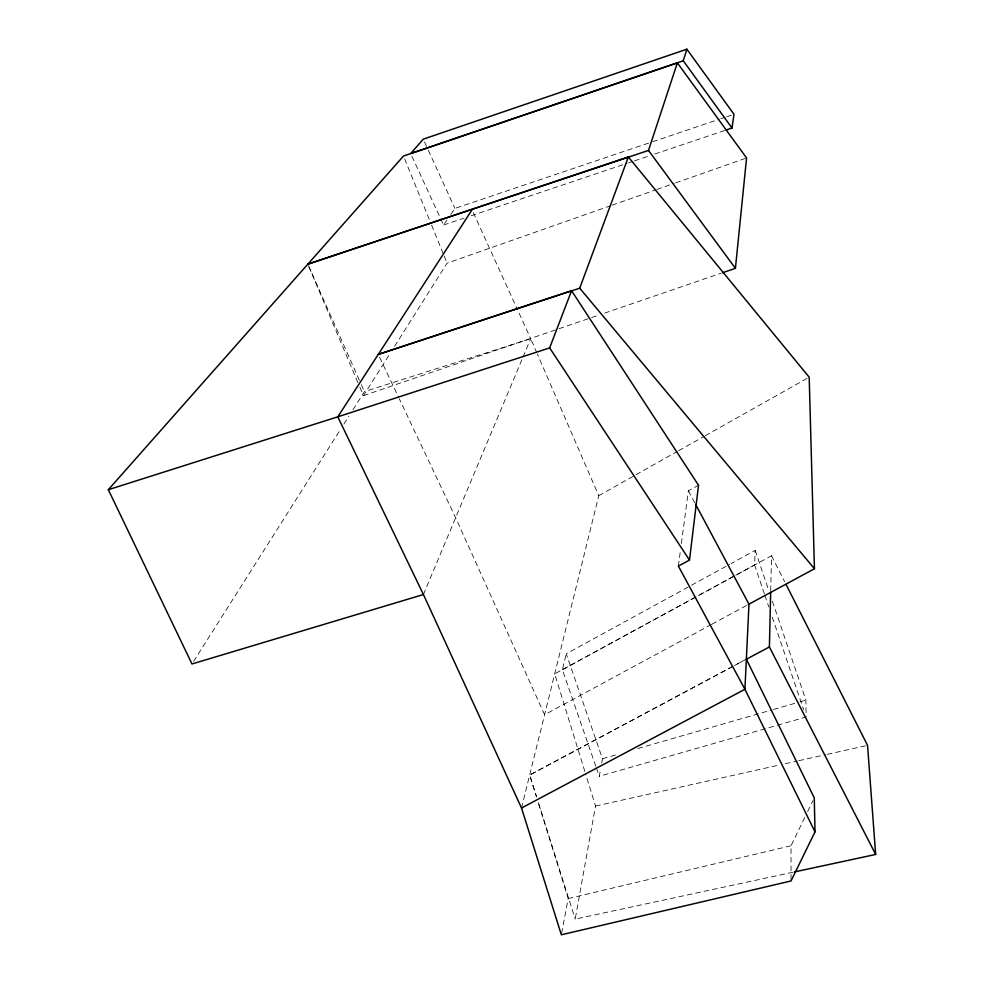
<?xml version="1.0" encoding="UTF-8"?>
<svg xmlns="http://www.w3.org/2000/svg" width="984" height="984" viewBox="0 0 984 984"><rect width="100%" height="100%" fill="white"/><g stroke="black" fill="none" stroke-linecap="round" stroke-linejoin="round"><path stroke-width="0.74" stroke-dasharray="4.92 3.69" d="M791.025 879.45L791.025 845.773L804.974 817.028M770.706 590.707L771.53 555.763L697.447 596.095M764.396 593.918L754.568 564.964L755.195 550.4L731.075 563.586M678.37 566.071L680.375 551.015M681.371 543.488L688.37 490.795L698.529 485.26M793.03 872.23L575.209 919.093L595.529 806.044L585.542 773.731M772.415 601.286L805.871 700.141L806.13 717.004L599.293 776.314L600.621 768.996M601.679 763.141L602.479 758.75L566.243 653.77L729.734 564.324M561.63 933.287L568.186 898.576L538.285 802.649M595.8 766.241L562.393 669.772L566.243 653.77M521.52 808.012L598.752 495.702L537.399 354.117M423.428 594.533L522.418 358.483M523.008 357.081L530.72 338.705L518.101 310.981M807.63 811.554L812.944 800.607M359.873 387.192L363.453 395.679L390.5 352.813M394.609 346.319L447.056 263.171L610.56 205.742M193.614 661.383L340.612 429.233M343.896 424.043L348.828 416.257M352.936 409.774L364.437 391.62L530.72 338.705L536.784 352.715M411.952 156.308L443.55 225.028L446.81 220.281M450.869 214.352L454.94 208.411L651.15 142.237M598.752 495.702L634.705 475.444M636.045 474.694L677.324 451.447M678.665 450.697L703.966 436.453M705.294 435.703L809.192 377.204M696.106 596.833L554.693 673.843L585.086 772.255M562.393 669.772L734.408 575.947M735.761 575.222L754.568 564.964M711.321 624.545L544.582 714.741L455.629 517.732L399.246 398.704M711.899 624.225L746.979 605.246M732.809 666.389L529.675 775.035L536.464 796.843M746.352 659.157L734.162 665.676L743.658 660.694M732.834 666.476L529.675 775.035L536.575 796.868M612.011 205.225L655.418 189.986M656.869 189.469L674.224 183.381M675.676 182.864L746.573 157.969M363.453 395.679L590.117 318.078M591.568 317.574L598.838 315.089M604.643 313.096L720.891 273.294M652.601 141.745L719.464 119.187M720.915 118.695L725.269 117.231M726.733 116.739L733.99 114.292M443.55 225.028L463.956 218.177M471.238 215.73L627.115 163.307M628.579 162.815L632.946 161.351M634.409 160.859L648.973 155.964M654.803 153.996L724.728 130.491M602.479 758.75L617.214 754.507M637.853 748.553L771.973 709.907M773.449 709.489L798.504 702.269M799.98 701.85L805.871 700.141M568.186 898.576L791.025 845.773M595.529 806.044L779.353 765.035M785.343 763.695L797.298 761.026M798.787 760.694L825.687 754.691M827.187 754.359L867.544 745.355M688.37 490.795L694.864 502.947M771.53 555.763L784.654 581.679M379.578 357.18L398.594 397.315M424.522 141.942L427.683 148.867M428.323 150.257L454.94 208.411M473.304 212.581L517.461 309.603M308.447 265.594L360.697 383.219M361.325 384.621L364.437 391.62M309.025 267.021L359.271 385.789M404.633 158.867L431.004 223.7M431.582 225.115L443.624 254.708M444.19 256.123L447.056 263.171M596.304 767.68L599.293 776.314M764.888 595.369L768.811 606.956M772.243 617.091L803.67 709.771M755.195 550.4L768.971 591.101M538.408 802.686L575.209 919.093"/><path stroke-width="1.48" d="M794.531 871.91L875.662 854.456L769.402 646.943L770.669 592.233M722.342 272.802L735.417 268.325L746.573 157.969L677.361 62.878L403.489 156.05L108.338 489.712L191.966 663.979L423.428 594.533L521.52 808.012L561.347 934.8L791.025 880.975L815.01 831.849L814.272 797.876L746.352 659.157M815.01 831.849L744.925 689.28L678.37 566.071L689.501 560.093L698.529 485.26L571.569 290.723L378.262 354.412L579.711 288.201L628.346 156.973L809.192 377.204L814.444 568.74L748.332 604.508M726.192 129.999L732.01 128.031L733.99 114.292L686.881 49.2L423.255 139.174L410.685 153.565L683.253 60.774L686.881 49.2M628.346 156.973L307.832 264.192L648.493 150.441L677.361 62.878M108.338 489.712L337.795 416.822L549.662 347.893L571.569 290.723M472.037 209.813L337.795 416.822L423.428 594.533M746.376 659.243L769.402 646.943M521.52 808.012L744.925 689.28L748.972 604.188L695.59 504.3M579.711 288.201L814.444 568.74M648.493 150.441L735.417 268.325M683.253 60.774L732.01 128.031M549.662 347.893L689.501 560.093M786.031 584.398L867.544 745.355L875.662 854.456"/></g></svg>
